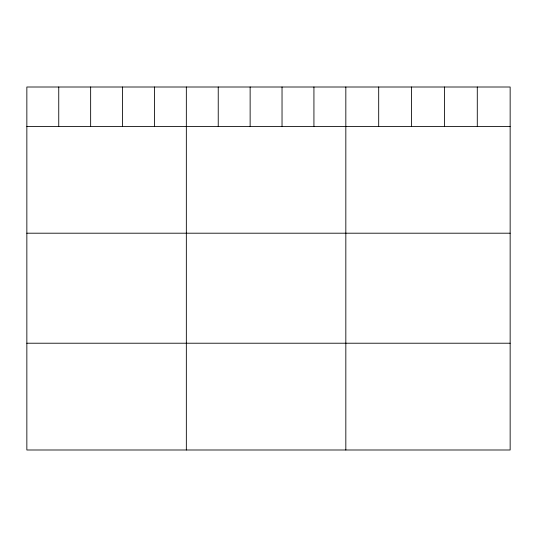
<?xml version="1.0" encoding="UTF-8"?>
<svg xmlns="http://www.w3.org/2000/svg" width="537" height="537" viewBox="0 0 537 537"><rect width="100%" height="100%" fill="white"/><g stroke="black" fill="none" stroke-linecap="round" stroke-linejoin="round"><path stroke-width="0.81" d="M510.15 126.417L510.15 449.993L26.85 449.993L26.85 87.007L510.15 87.007L510.15 126.417L26.85 126.417M26.85 233.199L510.15 233.199M26.85 343.217L510.15 343.217M477.286 87.007L477.286 126.417M444.421 87.007L444.421 126.417M411.557 87.007L411.557 126.417M378.692 87.007L378.692 126.417M345.828 87.007L345.828 449.993M313.93 87.007L313.93 126.417M282.032 87.007L282.032 126.417M250.135 87.007L250.135 126.417M218.237 87.007L218.237 126.417M186.339 87.007L186.339 449.993M154.441 87.007L154.441 126.417M122.543 87.007L122.543 126.417M90.646 87.007L90.646 126.417M58.748 87.007L58.748 126.417"/></g></svg>
